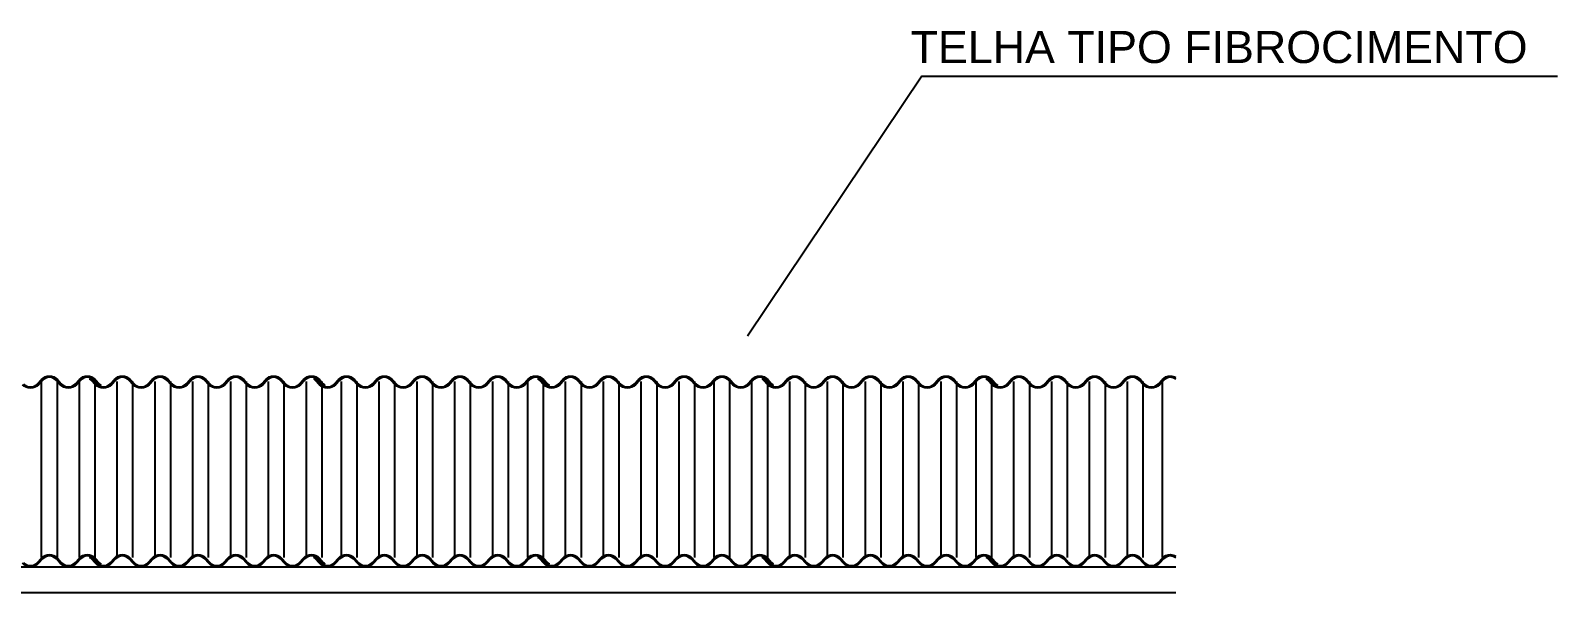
# Model space of a CAD drawing. Header units: millimetres. Extents: x 2119.4 to 2133.7, y 1136.8 to 1139.4.
# Drawn here: x 2126.53 to 2133.67, y 1136.8 to 1139.43 of the extents above; entities that cross this region are included whole.
import ezdxf

# ---------------------------------------------------------------- set-up
doc = ezdxf.new("R2010")
doc.units = ezdxf.units.MM
for name, color, linetype in [('ALVENARIA_FINA', 1, 'Continuous'), ('telhas', 1, 'Continuous'), ('textos', 7, 'Continuous')]:
    doc.layers.add(name, color=color, linetype=linetype)
doc.styles.get("Standard").update_dxf_attribs({"font": 'arial.ttf'})

msp = doc.modelspace()

# ---------------------------------------------------------------- linework, layer by layer
at = {"layer": 'ALVENARIA_FINA'}
for p, q in [((2119.39, 1136.9218), (2131.8896, 1136.9218)), ((2119.39, 1136.8018), (2131.8896, 1136.8018))]:
    msp.add_line(p, q, dxfattribs=at)
at = {"layer": 'telhas'}
for p, q in [((2126.5821, 1136.9651), (2126.5821, 1137.7898)), ((2126.6559, 1136.9651), (2126.6559, 1137.7898)), ((2126.7591, 1136.9651), (2126.7591, 1137.7898)), ((2126.8329, 1136.9651), (2126.8329, 1137.7898)), ((2126.9361, 1136.9651), (2126.9361, 1137.7898)), ((2127.0099, 1136.9651), (2127.0099, 1137.7898)), ((2127.1131, 1136.9651), (2127.1131, 1137.7898)), ((2127.1869, 1136.9651), (2127.1869, 1137.7898)), ((2127.2901, 1136.9651), (2127.2901, 1137.7898)), ((2127.3639, 1136.9651), (2127.3639, 1137.7898)), ((2127.4671, 1136.9651), (2127.4671, 1137.7898)), ((2127.5409, 1136.9651), (2127.5409, 1137.7898)), ((2127.6441, 1136.9651), (2127.6441, 1137.7898)), ((2127.7179, 1136.9651), (2127.7179, 1137.7898)), ((2127.8211, 1136.9651), (2127.8211, 1137.7898)), ((2127.8949, 1136.9651), (2127.8949, 1137.7898)), ((2127.985, 1136.9651), (2127.985, 1137.7898)), ((2128.0588, 1136.9651), (2128.0588, 1137.7898)), ((2128.162, 1136.9651), (2128.162, 1137.7898)), ((2128.2358, 1136.9651), (2128.2358, 1137.7898)), ((2128.339, 1136.9651), (2128.339, 1137.7898)), ((2128.4128, 1136.9651), (2128.4128, 1137.7898)), ((2128.516, 1136.9651), (2128.516, 1137.7898)), ((2128.5898, 1136.9651), (2128.5898, 1137.7898)), ((2128.693, 1136.9651), (2128.693, 1137.7898)), ((2128.7668, 1136.9651), (2128.7668, 1137.7898)), ((2128.8569, 1136.9651), (2128.8569, 1137.7898)), ((2128.9307, 1136.9651), (2128.9307, 1137.7898)), ((2129.0339, 1136.9651), (2129.0339, 1137.7898)), ((2129.1077, 1136.9651), (2129.1077, 1137.7898)), ((2129.2109, 1136.9651), (2129.2109, 1137.7898)), ((2129.2847, 1136.9651), (2129.2847, 1137.7898)), ((2129.3879, 1136.9651), (2129.3879, 1137.7898)), ((2129.4617, 1136.9651), (2129.4617, 1137.7898)), ((2129.5649, 1136.9651), (2129.5649, 1137.7898)), ((2129.6387, 1136.9651), (2129.6387, 1137.7898)), ((2129.7287, 1136.9651), (2129.7287, 1137.7898)), ((2129.8025, 1136.9651), (2129.8025, 1137.7898)), ((2129.9057, 1136.9651), (2129.9057, 1137.7898)), ((2129.9795, 1136.9651), (2129.9795, 1137.7898)), ((2130.0827, 1136.9651), (2130.0827, 1137.7898)), ((2130.1565, 1136.9651), (2130.1565, 1137.7898)), ((2130.2597, 1136.9651), (2130.2597, 1137.7898)), ((2130.3335, 1136.9651), (2130.3335, 1137.7898)), ((2130.4367, 1136.9651), (2130.4367, 1137.7898)), ((2130.5105, 1136.9651), (2130.5105, 1137.7898)), ((2130.6137, 1136.9651), (2130.6137, 1137.7898)), ((2130.6875, 1136.9651), (2130.6875, 1137.7898)), ((2130.7907, 1136.9651), (2130.7907, 1137.7898)), ((2130.8645, 1136.9651), (2130.8645, 1137.7898)), ((2130.9546, 1136.9651), (2130.9546, 1137.7898)), ((2131.0284, 1136.9651), (2131.0284, 1137.7898)), ((2131.1316, 1136.9651), (2131.1316, 1137.7898)), ((2131.2054, 1136.9651), (2131.2054, 1137.7898)), ((2131.3086, 1136.9651), (2131.3086, 1137.7898)), ((2131.3824, 1136.9651), (2131.3824, 1137.7898)), ((2131.4856, 1136.9651), (2131.4856, 1137.7898)), ((2131.5594, 1136.9651), (2131.5594, 1137.7898)), ((2131.6626, 1136.9651), (2131.6626, 1137.7898)), ((2131.7364, 1136.9651), (2131.7364, 1137.7898)), ((2131.8265, 1136.9651), (2131.8265, 1137.7898))]:
    msp.add_line(p, q, dxfattribs=at)
for points in [[(2126.4973, 1137.7786, 0.210516), (2126.5305, 1137.764, 0.210516), (2126.5637, 1137.7786), (2126.5821, 1137.7987, -0.210516), (2126.619, 1137.815, -0.210516), (2126.6559, 1137.7987), (2126.6743, 1137.7786, 0.210516), (2126.7075, 1137.764, 0.210516), (2126.7407, 1137.7786), (2126.7591, 1137.7987, -0.210516), (2126.796, 1137.815, -0.210516), (2126.8329, 1137.7987), (2126.8513, 1137.7786, 0.056934), (2126.859, 1137.7719), (2126.8556, 1137.7669, -0.056934), (2126.8469, 1137.7745), (2126.8285, 1137.7947, 0.210516), (2126.796, 1137.809, 0.210516), (2126.7636, 1137.7947), (2126.7452, 1137.7745, -0.210516), (2126.7075, 1137.758, -0.210516), (2126.6699, 1137.7745), (2126.6515, 1137.7947, 0.210516), (2126.619, 1137.809, 0.210516), (2126.5866, 1137.7947), (2126.5682, 1137.7745, -0.210516), (2126.5305, 1137.758, -0.210516), (2126.4929, 1137.7745)], [(2126.4973, 1137.7786, 0.210516), (2126.5305, 1137.764, 0.210516), (2126.5637, 1137.7786), (2126.5821, 1137.7987, -0.210516), (2126.619, 1137.815, -0.210516), (2126.6559, 1137.7987), (2126.6743, 1137.7786, 0.210516), (2126.7075, 1137.764, 0.210516), (2126.7407, 1137.7786), (2126.7591, 1137.7987, -0.210516), (2126.796, 1137.815, -0.210516), (2126.8329, 1137.7987), (2126.8513, 1137.7786, 0.056934), (2126.859, 1137.7719), (2126.8556, 1137.7669, -0.056934), (2126.8469, 1137.7745), (2126.8285, 1137.7947, 0.210516), (2126.796, 1137.809, 0.210516), (2126.7636, 1137.7947), (2126.7452, 1137.7745, -0.210516), (2126.7075, 1137.758, -0.210516), (2126.6699, 1137.7745), (2126.6515, 1137.7947, 0.210516), (2126.619, 1137.809, 0.210516), (2126.5866, 1137.7947), (2126.5682, 1137.7745, -0.210516), (2126.5305, 1137.758, -0.210516), (2126.4929, 1137.7745)], [(2131.8896, 1137.8003, 0.161324), (2131.8634, 1137.809, 0.210516), (2131.8309, 1137.7947), (2131.8125, 1137.7745, -0.210516), (2131.7749, 1137.758, -0.210516), (2131.7372, 1137.7745), (2131.7188, 1137.7947, 0.210516), (2131.6864, 1137.809, 0.210516), (2131.6539, 1137.7947), (2131.6355, 1137.7745, -0.210516), (2131.5979, 1137.758, -0.210516), (2131.5602, 1137.7745), (2131.5418, 1137.7947, 0.210516), (2131.5094, 1137.809, 0.210516), (2131.4769, 1137.7947), (2131.4585, 1137.7745, -0.210516), (2131.4209, 1137.758, -0.210516), (2131.3832, 1137.7745), (2131.3648, 1137.7947, 0.210516), (2131.3324, 1137.809, 0.210516), (2131.2999, 1137.7947), (2131.2815, 1137.7745, -0.210516), (2131.2439, 1137.758, -0.210516), (2131.2062, 1137.7745), (2131.1878, 1137.7947, 0.210516), (2131.1554, 1137.809, 0.210516), (2131.1229, 1137.7947), (2131.1045, 1137.7745, -0.210516), (2131.0669, 1137.758, -0.210516), (2131.0292, 1137.7745), (2131.0108, 1137.7947, 0.052993), (2131.0039, 1137.8008), (2131.0073, 1137.8057, -0.052993), (2131.0153, 1137.7987), (2131.0337, 1137.7786, 0.210516), (2131.0669, 1137.764, 0.210516), (2131.1001, 1137.7786), (2131.1185, 1137.7987, -0.210516), (2131.1554, 1137.815, -0.210516), (2131.1923, 1137.7987), (2131.2107, 1137.7786, 0.210516), (2131.2439, 1137.764, 0.210516), (2131.2771, 1137.7786), (2131.2955, 1137.7987, -0.210516), (2131.3324, 1137.815, -0.210516), (2131.3693, 1137.7987), (2131.3877, 1137.7786, 0.210516), (2131.4209, 1137.764, 0.210516), (2131.4541, 1137.7786), (2131.4725, 1137.7987, -0.210516), (2131.5094, 1137.815, -0.210516), (2131.5463, 1137.7987), (2131.5647, 1137.7786, 0.210516), (2131.5979, 1137.764, 0.210516), (2131.6311, 1137.7786), (2131.6495, 1137.7987, -0.210516), (2131.6864, 1137.815, -0.210516), (2131.7233, 1137.7987), (2131.7417, 1137.7786, 0.210516), (2131.7749, 1137.764, 0.210516), (2131.8081, 1137.7786), (2131.8265, 1137.7987, -0.210516), (2131.8634, 1137.815, -0.139179), (2131.8896, 1137.8075, -0.139179)], [(2131.8896, 1137.8003, 0.161324), (2131.8634, 1137.809, 0.210516), (2131.8309, 1137.7947), (2131.8125, 1137.7745, -0.210516), (2131.7749, 1137.758, -0.210516), (2131.7372, 1137.7745), (2131.7188, 1137.7947, 0.210516), (2131.6864, 1137.809, 0.210516), (2131.6539, 1137.7947), (2131.6355, 1137.7745, -0.210516), (2131.5979, 1137.758, -0.210516), (2131.5602, 1137.7745), (2131.5418, 1137.7947, 0.210516), (2131.5094, 1137.809, 0.210516), (2131.4769, 1137.7947), (2131.4585, 1137.7745, -0.210516), (2131.4209, 1137.758, -0.210516), (2131.3832, 1137.7745), (2131.3648, 1137.7947, 0.210516), (2131.3324, 1137.809, 0.210516), (2131.2999, 1137.7947), (2131.2815, 1137.7745, -0.210516), (2131.2439, 1137.758, -0.210516), (2131.2062, 1137.7745), (2131.1878, 1137.7947, 0.210516), (2131.1554, 1137.809, 0.210516), (2131.1229, 1137.7947), (2131.1045, 1137.7745, -0.210516), (2131.0669, 1137.758, -0.210516), (2131.0292, 1137.7745), (2131.0108, 1137.7947, 0.052993), (2131.0039, 1137.8008), (2131.0073, 1137.8057, -0.052993), (2131.0153, 1137.7987), (2131.0337, 1137.7786, 0.210516), (2131.0669, 1137.764, 0.210516), (2131.1001, 1137.7786), (2131.1185, 1137.7987, -0.210516), (2131.1554, 1137.815, -0.210516), (2131.1923, 1137.7987), (2131.2107, 1137.7786, 0.210516), (2131.2439, 1137.764, 0.210516), (2131.2771, 1137.7786), (2131.2955, 1137.7987, -0.210516), (2131.3324, 1137.815, -0.210516), (2131.3693, 1137.7987), (2131.3877, 1137.7786, 0.210516), (2131.4209, 1137.764, 0.210516), (2131.4541, 1137.7786), (2131.4725, 1137.7987, -0.210516), (2131.5094, 1137.815, -0.210516), (2131.5463, 1137.7987), (2131.5647, 1137.7786, 0.210516), (2131.5979, 1137.764, 0.210516), (2131.6311, 1137.7786), (2131.6495, 1137.7987, -0.210516), (2131.6864, 1137.815, -0.210516), (2131.7233, 1137.7987), (2131.7417, 1137.7786, 0.210516), (2131.7749, 1137.764, 0.210516), (2131.8081, 1137.7786), (2131.8265, 1137.7987, -0.210516), (2131.8634, 1137.815, -0.139179), (2131.8896, 1137.8075, -0.139179)], [(2126.4973, 1136.9424, 0.210516), (2126.5305, 1136.9278, 0.210516), (2126.5637, 1136.9424), (2126.5821, 1136.9625, -0.210516), (2126.619, 1136.9788, -0.210516), (2126.6559, 1136.9625), (2126.6743, 1136.9424, 0.210516), (2126.7075, 1136.9278, 0.210516), (2126.7407, 1136.9424), (2126.7591, 1136.9625, -0.210516), (2126.796, 1136.9788, -0.210516), (2126.8329, 1136.9625), (2126.8513, 1136.9424, 0.056934), (2126.859, 1136.9357), (2126.8556, 1136.9307, -0.056934), (2126.8469, 1136.9383), (2126.8285, 1136.9585, 0.210516), (2126.796, 1136.9728, 0.210516), (2126.7636, 1136.9585), (2126.7452, 1136.9383, -0.210516), (2126.7075, 1136.9218, -0.210516), (2126.6699, 1136.9383), (2126.6515, 1136.9585, 0.210516), (2126.619, 1136.9728, 0.210516), (2126.5866, 1136.9585), (2126.5682, 1136.9383, -0.210516), (2126.5305, 1136.9218, -0.210516), (2126.4929, 1136.9383)], [(2131.8896, 1136.9641, 0.161324), (2131.8634, 1136.9728, 0.210516), (2131.8309, 1136.9585), (2131.8125, 1136.9383, -0.210516), (2131.7749, 1136.9218, -0.210516), (2131.7372, 1136.9383), (2131.7188, 1136.9585, 0.210516), (2131.6864, 1136.9728, 0.210516), (2131.6539, 1136.9585), (2131.6355, 1136.9383, -0.210516), (2131.5979, 1136.9218, -0.210516), (2131.5602, 1136.9383), (2131.5418, 1136.9585, 0.210516), (2131.5094, 1136.9728, 0.210516), (2131.4769, 1136.9585), (2131.4585, 1136.9383, -0.210516), (2131.4209, 1136.9218, -0.210516), (2131.3832, 1136.9383), (2131.3648, 1136.9585, 0.210516), (2131.3324, 1136.9728, 0.210516), (2131.2999, 1136.9585), (2131.2815, 1136.9383, -0.210516), (2131.2439, 1136.9218, -0.210516), (2131.2062, 1136.9383), (2131.1878, 1136.9585, 0.210516), (2131.1554, 1136.9728, 0.210516), (2131.1229, 1136.9585), (2131.1045, 1136.9383, -0.210516), (2131.0669, 1136.9218, -0.210516), (2131.0292, 1136.9383), (2131.0108, 1136.9585, 0.052993), (2131.0039, 1136.9646), (2131.0073, 1136.9695, -0.052993), (2131.0153, 1136.9625), (2131.0337, 1136.9424, 0.210516), (2131.0669, 1136.9278, 0.210516), (2131.1001, 1136.9424), (2131.1185, 1136.9625, -0.210516), (2131.1554, 1136.9788, -0.210516), (2131.1923, 1136.9625), (2131.2107, 1136.9424, 0.210516), (2131.2439, 1136.9278, 0.210516), (2131.2771, 1136.9424), (2131.2955, 1136.9625, -0.210516), (2131.3324, 1136.9788, -0.210516), (2131.3693, 1136.9625), (2131.3877, 1136.9424, 0.210516), (2131.4209, 1136.9278, 0.210516), (2131.4541, 1136.9424), (2131.4725, 1136.9625, -0.210516), (2131.5094, 1136.9788, -0.210516), (2131.5463, 1136.9625), (2131.5647, 1136.9424, 0.210516), (2131.5979, 1136.9278, 0.210516), (2131.6311, 1136.9424), (2131.6495, 1136.9625, -0.210516), (2131.6864, 1136.9788, -0.210516), (2131.7233, 1136.9625), (2131.7417, 1136.9424, 0.210516), (2131.7749, 1136.9278, 0.210516), (2131.8081, 1136.9424), (2131.8265, 1136.9625, -0.210516), (2131.8634, 1136.9788, -0.139179), (2131.8896, 1136.9713, -0.139179)]]:
    msp.add_lwpolyline(points, format="xyb", dxfattribs=at)
for points in [[(2127.8958, 1137.7745), (2127.8774, 1137.7947, 0.210516), (2127.8449, 1137.809, 0.210516), (2127.8124, 1137.7947), (2127.794, 1137.7745, -0.210516), (2127.7564, 1137.758, -0.210516), (2127.7188, 1137.7745), (2127.7004, 1137.7947, 0.210516), (2127.6679, 1137.809, 0.210516), (2127.6354, 1137.7947), (2127.617, 1137.7745, -0.210516), (2127.5794, 1137.758, -0.210516), (2127.5418, 1137.7745), (2127.5234, 1137.7947, 0.210516), (2127.4909, 1137.809, 0.210516), (2127.4584, 1137.7947), (2127.44, 1137.7745, -0.210516), (2127.4024, 1137.758, -0.210516), (2127.3648, 1137.7745), (2127.3464, 1137.7947, 0.210516), (2127.3139, 1137.809, 0.210516), (2127.2814, 1137.7947), (2127.263, 1137.7745, -0.210516), (2127.2254, 1137.758, -0.210516), (2127.1878, 1137.7745), (2127.1694, 1137.7947, 0.210516), (2127.1369, 1137.809, 0.210516), (2127.1044, 1137.7947), (2127.086, 1137.7745, -0.210516), (2127.0484, 1137.758, -0.210516), (2127.0108, 1137.7745), (2126.9924, 1137.7947, 0.210516), (2126.9599, 1137.809, 0.210516), (2126.9274, 1137.7947), (2126.909, 1137.7745, -0.210516), (2126.8714, 1137.758, -0.210516), (2126.8338, 1137.7745), (2126.8154, 1137.7947, 0.052993), (2126.8084, 1137.8008), (2126.8119, 1137.8057, -0.052993), (2126.8198, 1137.7987), (2126.8382, 1137.7786, 0.210516), (2126.8714, 1137.764, 0.210516), (2126.9046, 1137.7786), (2126.923, 1137.7987, -0.210516), (2126.9599, 1137.815, -0.210516), (2126.9968, 1137.7987), (2127.0152, 1137.7786, 0.210516), (2127.0484, 1137.764, 0.210516), (2127.0816, 1137.7786), (2127.1, 1137.7987, -0.210516), (2127.1369, 1137.815, -0.210516), (2127.1738, 1137.7987), (2127.1922, 1137.7786, 0.210516), (2127.2254, 1137.764, 0.210516), (2127.2586, 1137.7786), (2127.277, 1137.7987, -0.210516), (2127.3139, 1137.815, -0.210516), (2127.3508, 1137.7987), (2127.3692, 1137.7786, 0.210516), (2127.4024, 1137.764, 0.210516), (2127.4356, 1137.7786), (2127.454, 1137.7987, -0.210516), (2127.4909, 1137.815, -0.210516), (2127.5278, 1137.7987), (2127.5462, 1137.7786, 0.210516), (2127.5794, 1137.764, 0.210516), (2127.6126, 1137.7786), (2127.631, 1137.7987, -0.210516), (2127.6679, 1137.815, -0.210516), (2127.7048, 1137.7987), (2127.7232, 1137.7786, 0.210516), (2127.7564, 1137.764, 0.210516), (2127.7896, 1137.7786), (2127.808, 1137.7987, -0.210516), (2127.8449, 1137.815, -0.210516), (2127.8818, 1137.7987), (2127.9002, 1137.7786, 0.056934), (2127.9079, 1137.7719), (2127.9045, 1137.7669, -0.056934)], [(2127.8958, 1137.7745), (2127.8774, 1137.7947, 0.210516), (2127.8449, 1137.809, 0.210516), (2127.8124, 1137.7947), (2127.794, 1137.7745, -0.210516), (2127.7564, 1137.758, -0.210516), (2127.7188, 1137.7745), (2127.7004, 1137.7947, 0.210516), (2127.6679, 1137.809, 0.210516), (2127.6354, 1137.7947), (2127.617, 1137.7745, -0.210516), (2127.5794, 1137.758, -0.210516), (2127.5418, 1137.7745), (2127.5234, 1137.7947, 0.210516), (2127.4909, 1137.809, 0.210516), (2127.4584, 1137.7947), (2127.44, 1137.7745, -0.210516), (2127.4024, 1137.758, -0.210516), (2127.3648, 1137.7745), (2127.3464, 1137.7947, 0.210516), (2127.3139, 1137.809, 0.210516), (2127.2814, 1137.7947), (2127.263, 1137.7745, -0.210516), (2127.2254, 1137.758, -0.210516), (2127.1878, 1137.7745), (2127.1694, 1137.7947, 0.210516), (2127.1369, 1137.809, 0.210516), (2127.1044, 1137.7947), (2127.086, 1137.7745, -0.210516), (2127.0484, 1137.758, -0.210516), (2127.0108, 1137.7745), (2126.9924, 1137.7947, 0.210516), (2126.9599, 1137.809, 0.210516), (2126.9274, 1137.7947), (2126.909, 1137.7745, -0.210516), (2126.8714, 1137.758, -0.210516), (2126.8338, 1137.7745), (2126.8154, 1137.7947, 0.052993), (2126.8084, 1137.8008), (2126.8119, 1137.8057, -0.052993), (2126.8198, 1137.7987), (2126.8382, 1137.7786, 0.210516), (2126.8714, 1137.764, 0.210516), (2126.9046, 1137.7786), (2126.923, 1137.7987, -0.210516), (2126.9599, 1137.815, -0.210516), (2126.9968, 1137.7987), (2127.0152, 1137.7786, 0.210516), (2127.0484, 1137.764, 0.210516), (2127.0816, 1137.7786), (2127.1, 1137.7987, -0.210516), (2127.1369, 1137.815, -0.210516), (2127.1738, 1137.7987), (2127.1922, 1137.7786, 0.210516), (2127.2254, 1137.764, 0.210516), (2127.2586, 1137.7786), (2127.277, 1137.7987, -0.210516), (2127.3139, 1137.815, -0.210516), (2127.3508, 1137.7987), (2127.3692, 1137.7786, 0.210516), (2127.4024, 1137.764, 0.210516), (2127.4356, 1137.7786), (2127.454, 1137.7987, -0.210516), (2127.4909, 1137.815, -0.210516), (2127.5278, 1137.7987), (2127.5462, 1137.7786, 0.210516), (2127.5794, 1137.764, 0.210516), (2127.6126, 1137.7786), (2127.631, 1137.7987, -0.210516), (2127.6679, 1137.815, -0.210516), (2127.7048, 1137.7987), (2127.7232, 1137.7786, 0.210516), (2127.7564, 1137.764, 0.210516), (2127.7896, 1137.7786), (2127.808, 1137.7987, -0.210516), (2127.8449, 1137.815, -0.210516), (2127.8818, 1137.7987), (2127.9002, 1137.7786, 0.056934), (2127.9079, 1137.7719), (2127.9045, 1137.7669, -0.056934)], [(2128.9446, 1137.7745), (2128.9262, 1137.7947, 0.210516), (2128.8938, 1137.809, 0.210516), (2128.8613, 1137.7947), (2128.8429, 1137.7745, -0.210516), (2128.8053, 1137.758, -0.210516), (2128.7676, 1137.7745), (2128.7492, 1137.7947, 0.210516), (2128.7168, 1137.809, 0.210516), (2128.6843, 1137.7947), (2128.6659, 1137.7745, -0.210516), (2128.6283, 1137.758, -0.210516), (2128.5906, 1137.7745), (2128.5722, 1137.7947, 0.210516), (2128.5398, 1137.809, 0.210516), (2128.5073, 1137.7947), (2128.4889, 1137.7745, -0.210516), (2128.4513, 1137.758, -0.210516), (2128.4136, 1137.7745), (2128.3952, 1137.7947, 0.210516), (2128.3628, 1137.809, 0.210516), (2128.3303, 1137.7947), (2128.3119, 1137.7745, -0.210516), (2128.2743, 1137.758, -0.210516), (2128.2366, 1137.7745), (2128.2182, 1137.7947, 0.210516), (2128.1858, 1137.809, 0.210516), (2128.1533, 1137.7947), (2128.1349, 1137.7745, -0.210516), (2128.0973, 1137.758, -0.210516), (2128.0596, 1137.7745), (2128.0412, 1137.7947, 0.210516), (2128.0088, 1137.809, 0.210516), (2127.9763, 1137.7947), (2127.9579, 1137.7745, -0.210516), (2127.9203, 1137.758, -0.210516), (2127.8826, 1137.7745), (2127.8642, 1137.7947, 0.052993), (2127.8573, 1137.8008), (2127.8607, 1137.8057, -0.052993), (2127.8687, 1137.7987), (2127.8871, 1137.7786, 0.210516), (2127.9203, 1137.764, 0.210516), (2127.9535, 1137.7786), (2127.9719, 1137.7987, -0.210516), (2128.0088, 1137.815, -0.210516), (2128.0457, 1137.7987), (2128.0641, 1137.7786, 0.210516), (2128.0973, 1137.764, 0.210516), (2128.1305, 1137.7786), (2128.1489, 1137.7987, -0.210516), (2128.1858, 1137.815, -0.210516), (2128.2227, 1137.7987), (2128.2411, 1137.7786, 0.210516), (2128.2743, 1137.764, 0.210516), (2128.3075, 1137.7786), (2128.3259, 1137.7987, -0.210516), (2128.3628, 1137.815, -0.210516), (2128.3997, 1137.7987), (2128.4181, 1137.7786, 0.210516), (2128.4513, 1137.764, 0.210516), (2128.4845, 1137.7786), (2128.5029, 1137.7987, -0.210516), (2128.5398, 1137.815, -0.210516), (2128.5767, 1137.7987), (2128.5951, 1137.7786, 0.210516), (2128.6283, 1137.764, 0.210516), (2128.6615, 1137.7786), (2128.6799, 1137.7987, -0.210516), (2128.7168, 1137.815, -0.210516), (2128.7537, 1137.7987), (2128.7721, 1137.7786, 0.210516), (2128.8053, 1137.764, 0.210516), (2128.8385, 1137.7786), (2128.8569, 1137.7987, -0.210516), (2128.8938, 1137.815, -0.210516), (2128.9307, 1137.7987), (2128.9491, 1137.7786, 0.056934), (2128.9568, 1137.7719), (2128.9534, 1137.7669, -0.056934)], [(2128.9446, 1137.7745), (2128.9262, 1137.7947, 0.210516), (2128.8938, 1137.809, 0.210516), (2128.8613, 1137.7947), (2128.8429, 1137.7745, -0.210516), (2128.8053, 1137.758, -0.210516), (2128.7676, 1137.7745), (2128.7492, 1137.7947, 0.210516), (2128.7168, 1137.809, 0.210516), (2128.6843, 1137.7947), (2128.6659, 1137.7745, -0.210516), (2128.6283, 1137.758, -0.210516), (2128.5906, 1137.7745), (2128.5722, 1137.7947, 0.210516), (2128.5398, 1137.809, 0.210516), (2128.5073, 1137.7947), (2128.4889, 1137.7745, -0.210516), (2128.4513, 1137.758, -0.210516), (2128.4136, 1137.7745), (2128.3952, 1137.7947, 0.210516), (2128.3628, 1137.809, 0.210516), (2128.3303, 1137.7947), (2128.3119, 1137.7745, -0.210516), (2128.2743, 1137.758, -0.210516), (2128.2366, 1137.7745), (2128.2182, 1137.7947, 0.210516), (2128.1858, 1137.809, 0.210516), (2128.1533, 1137.7947), (2128.1349, 1137.7745, -0.210516), (2128.0973, 1137.758, -0.210516), (2128.0596, 1137.7745), (2128.0412, 1137.7947, 0.210516), (2128.0088, 1137.809, 0.210516), (2127.9763, 1137.7947), (2127.9579, 1137.7745, -0.210516), (2127.9203, 1137.758, -0.210516), (2127.8826, 1137.7745), (2127.8642, 1137.7947, 0.052993), (2127.8573, 1137.8008), (2127.8607, 1137.8057, -0.052993), (2127.8687, 1137.7987), (2127.8871, 1137.7786, 0.210516), (2127.9203, 1137.764, 0.210516), (2127.9535, 1137.7786), (2127.9719, 1137.7987, -0.210516), (2128.0088, 1137.815, -0.210516), (2128.0457, 1137.7987), (2128.0641, 1137.7786, 0.210516), (2128.0973, 1137.764, 0.210516), (2128.1305, 1137.7786), (2128.1489, 1137.7987, -0.210516), (2128.1858, 1137.815, -0.210516), (2128.2227, 1137.7987), (2128.2411, 1137.7786, 0.210516), (2128.2743, 1137.764, 0.210516), (2128.3075, 1137.7786), (2128.3259, 1137.7987, -0.210516), (2128.3628, 1137.815, -0.210516), (2128.3997, 1137.7987), (2128.4181, 1137.7786, 0.210516), (2128.4513, 1137.764, 0.210516), (2128.4845, 1137.7786), (2128.5029, 1137.7987, -0.210516), (2128.5398, 1137.815, -0.210516), (2128.5767, 1137.7987), (2128.5951, 1137.7786, 0.210516), (2128.6283, 1137.764, 0.210516), (2128.6615, 1137.7786), (2128.6799, 1137.7987, -0.210516), (2128.7168, 1137.815, -0.210516), (2128.7537, 1137.7987), (2128.7721, 1137.7786, 0.210516), (2128.8053, 1137.764, 0.210516), (2128.8385, 1137.7786), (2128.8569, 1137.7987, -0.210516), (2128.8938, 1137.815, -0.210516), (2128.9307, 1137.7987), (2128.9491, 1137.7786, 0.056934), (2128.9568, 1137.7719), (2128.9534, 1137.7669, -0.056934)], [(2129.9935, 1137.7745), (2129.9751, 1137.7947, 0.210516), (2129.9426, 1137.809, 0.210516), (2129.9102, 1137.7947), (2129.8918, 1137.7745, -0.210516), (2129.8541, 1137.758, -0.210516), (2129.8165, 1137.7745), (2129.7981, 1137.7947, 0.210516), (2129.7656, 1137.809, 0.210516), (2129.7332, 1137.7947), (2129.7148, 1137.7745, -0.210516), (2129.6771, 1137.758, -0.210516), (2129.6395, 1137.7745), (2129.6211, 1137.7947, 0.210516), (2129.5886, 1137.809, 0.210516), (2129.5562, 1137.7947), (2129.5378, 1137.7745, -0.210516), (2129.5001, 1137.758, -0.210516), (2129.4625, 1137.7745), (2129.4441, 1137.7947, 0.210516), (2129.4116, 1137.809, 0.210516), (2129.3792, 1137.7947), (2129.3608, 1137.7745, -0.210516), (2129.3231, 1137.758, -0.210516), (2129.2855, 1137.7745), (2129.2671, 1137.7947, 0.210516), (2129.2346, 1137.809, 0.210516), (2129.2022, 1137.7947), (2129.1838, 1137.7745, -0.210516), (2129.1461, 1137.758, -0.210516), (2129.1085, 1137.7745), (2129.0901, 1137.7947, 0.210516), (2129.0576, 1137.809, 0.210516), (2129.0252, 1137.7947), (2129.0068, 1137.7745, -0.210516), (2128.9691, 1137.758, -0.210516), (2128.9315, 1137.7745), (2128.9131, 1137.7947, 0.052993), (2128.9061, 1137.8008), (2128.9096, 1137.8057, -0.052993), (2128.9175, 1137.7987), (2128.9359, 1137.7786, 0.210516), (2128.9691, 1137.764, 0.210516), (2129.0023, 1137.7786), (2129.0207, 1137.7987, -0.210516), (2129.0576, 1137.815, -0.210516), (2129.0945, 1137.7987), (2129.1129, 1137.7786, 0.210516), (2129.1461, 1137.764, 0.210516), (2129.1793, 1137.7786), (2129.1977, 1137.7987, -0.210516), (2129.2346, 1137.815, -0.210516), (2129.2715, 1137.7987), (2129.2899, 1137.7786, 0.210516), (2129.3231, 1137.764, 0.210516), (2129.3563, 1137.7786), (2129.3747, 1137.7987, -0.210516), (2129.4116, 1137.815, -0.210516), (2129.4485, 1137.7987), (2129.4669, 1137.7786, 0.210516), (2129.5001, 1137.764, 0.210516), (2129.5333, 1137.7786), (2129.5517, 1137.7987, -0.210516), (2129.5886, 1137.815, -0.210516), (2129.6255, 1137.7987), (2129.6439, 1137.7786, 0.210516), (2129.6771, 1137.764, 0.210516), (2129.7103, 1137.7786), (2129.7287, 1137.7987, -0.210516), (2129.7656, 1137.815, -0.210516), (2129.8025, 1137.7987), (2129.8209, 1137.7786, 0.210516), (2129.8541, 1137.764, 0.210516), (2129.8873, 1137.7786), (2129.9057, 1137.7987, -0.210516), (2129.9426, 1137.815, -0.210516), (2129.9795, 1137.7987), (2129.9979, 1137.7786, 0.056934), (2130.0056, 1137.7719), (2130.0022, 1137.7669, -0.056934)], [(2129.9935, 1137.7745), (2129.9751, 1137.7947, 0.210516), (2129.9426, 1137.809, 0.210516), (2129.9102, 1137.7947), (2129.8918, 1137.7745, -0.210516), (2129.8541, 1137.758, -0.210516), (2129.8165, 1137.7745), (2129.7981, 1137.7947, 0.210516), (2129.7656, 1137.809, 0.210516), (2129.7332, 1137.7947), (2129.7148, 1137.7745, -0.210516), (2129.6771, 1137.758, -0.210516), (2129.6395, 1137.7745), (2129.6211, 1137.7947, 0.210516), (2129.5886, 1137.809, 0.210516), (2129.5562, 1137.7947), (2129.5378, 1137.7745, -0.210516), (2129.5001, 1137.758, -0.210516), (2129.4625, 1137.7745), (2129.4441, 1137.7947, 0.210516), (2129.4116, 1137.809, 0.210516), (2129.3792, 1137.7947), (2129.3608, 1137.7745, -0.210516), (2129.3231, 1137.758, -0.210516), (2129.2855, 1137.7745), (2129.2671, 1137.7947, 0.210516), (2129.2346, 1137.809, 0.210516), (2129.2022, 1137.7947), (2129.1838, 1137.7745, -0.210516), (2129.1461, 1137.758, -0.210516), (2129.1085, 1137.7745), (2129.0901, 1137.7947, 0.210516), (2129.0576, 1137.809, 0.210516), (2129.0252, 1137.7947), (2129.0068, 1137.7745, -0.210516), (2128.9691, 1137.758, -0.210516), (2128.9315, 1137.7745), (2128.9131, 1137.7947, 0.052993), (2128.9061, 1137.8008), (2128.9096, 1137.8057, -0.052993), (2128.9175, 1137.7987), (2128.9359, 1137.7786, 0.210516), (2128.9691, 1137.764, 0.210516), (2129.0023, 1137.7786), (2129.0207, 1137.7987, -0.210516), (2129.0576, 1137.815, -0.210516), (2129.0945, 1137.7987), (2129.1129, 1137.7786, 0.210516), (2129.1461, 1137.764, 0.210516), (2129.1793, 1137.7786), (2129.1977, 1137.7987, -0.210516), (2129.2346, 1137.815, -0.210516), (2129.2715, 1137.7987), (2129.2899, 1137.7786, 0.210516), (2129.3231, 1137.764, 0.210516), (2129.3563, 1137.7786), (2129.3747, 1137.7987, -0.210516), (2129.4116, 1137.815, -0.210516), (2129.4485, 1137.7987), (2129.4669, 1137.7786, 0.210516), (2129.5001, 1137.764, 0.210516), (2129.5333, 1137.7786), (2129.5517, 1137.7987, -0.210516), (2129.5886, 1137.815, -0.210516), (2129.6255, 1137.7987), (2129.6439, 1137.7786, 0.210516), (2129.6771, 1137.764, 0.210516), (2129.7103, 1137.7786), (2129.7287, 1137.7987, -0.210516), (2129.7656, 1137.815, -0.210516), (2129.8025, 1137.7987), (2129.8209, 1137.7786, 0.210516), (2129.8541, 1137.764, 0.210516), (2129.8873, 1137.7786), (2129.9057, 1137.7987, -0.210516), (2129.9426, 1137.815, -0.210516), (2129.9795, 1137.7987), (2129.9979, 1137.7786, 0.056934), (2130.0056, 1137.7719), (2130.0022, 1137.7669, -0.056934)], [(2131.0424, 1137.7745), (2131.024, 1137.7947, 0.210516), (2130.9915, 1137.809, 0.210516), (2130.959, 1137.7947), (2130.9406, 1137.7745, -0.210516), (2130.903, 1137.758, -0.210516), (2130.8654, 1137.7745), (2130.847, 1137.7947, 0.210516), (2130.8145, 1137.809, 0.210516), (2130.782, 1137.7947), (2130.7636, 1137.7745, -0.210516), (2130.726, 1137.758, -0.210516), (2130.6884, 1137.7745), (2130.67, 1137.7947, 0.210516), (2130.6375, 1137.809, 0.210516), (2130.605, 1137.7947), (2130.5866, 1137.7745, -0.210516), (2130.549, 1137.758, -0.210516), (2130.5114, 1137.7745), (2130.493, 1137.7947, 0.210516), (2130.4605, 1137.809, 0.210516), (2130.428, 1137.7947), (2130.4096, 1137.7745, -0.210516), (2130.372, 1137.758, -0.210516), (2130.3344, 1137.7745), (2130.316, 1137.7947, 0.210516), (2130.2835, 1137.809, 0.210516), (2130.251, 1137.7947), (2130.2326, 1137.7745, -0.210516), (2130.195, 1137.758, -0.210516), (2130.1574, 1137.7745), (2130.139, 1137.7947, 0.210516), (2130.1065, 1137.809, 0.210516), (2130.074, 1137.7947), (2130.0556, 1137.7745, -0.210516), (2130.018, 1137.758, -0.210516), (2129.9804, 1137.7745), (2129.962, 1137.7947, 0.052993), (2129.955, 1137.8008), (2129.9585, 1137.8057, -0.052993), (2129.9664, 1137.7987), (2129.9848, 1137.7786, 0.210516), (2130.018, 1137.764, 0.210516), (2130.0512, 1137.7786), (2130.0696, 1137.7987, -0.210516), (2130.1065, 1137.815, -0.210516), (2130.1434, 1137.7987), (2130.1618, 1137.7786, 0.210516), (2130.195, 1137.764, 0.210516), (2130.2282, 1137.7786), (2130.2466, 1137.7987, -0.210516), (2130.2835, 1137.815, -0.210516), (2130.3204, 1137.7987), (2130.3388, 1137.7786, 0.210516), (2130.372, 1137.764, 0.210516), (2130.4052, 1137.7786), (2130.4236, 1137.7987, -0.210516), (2130.4605, 1137.815, -0.210516), (2130.4974, 1137.7987), (2130.5158, 1137.7786, 0.210516), (2130.549, 1137.764, 0.210516), (2130.5822, 1137.7786), (2130.6006, 1137.7987, -0.210516), (2130.6375, 1137.815, -0.210516), (2130.6744, 1137.7987), (2130.6928, 1137.7786, 0.210516), (2130.726, 1137.764, 0.210516), (2130.7592, 1137.7786), (2130.7776, 1137.7987, -0.210516), (2130.8145, 1137.815, -0.210516), (2130.8514, 1137.7987), (2130.8698, 1137.7786, 0.210516), (2130.903, 1137.764, 0.210516), (2130.9362, 1137.7786), (2130.9546, 1137.7987, -0.210516), (2130.9915, 1137.815, -0.210516), (2131.0284, 1137.7987), (2131.0468, 1137.7786, 0.056934), (2131.0545, 1137.7719), (2131.0511, 1137.7669, -0.056934)], [(2131.0424, 1137.7745), (2131.024, 1137.7947, 0.210516), (2130.9915, 1137.809, 0.210516), (2130.959, 1137.7947), (2130.9406, 1137.7745, -0.210516), (2130.903, 1137.758, -0.210516), (2130.8654, 1137.7745), (2130.847, 1137.7947, 0.210516), (2130.8145, 1137.809, 0.210516), (2130.782, 1137.7947), (2130.7636, 1137.7745, -0.210516), (2130.726, 1137.758, -0.210516), (2130.6884, 1137.7745), (2130.67, 1137.7947, 0.210516), (2130.6375, 1137.809, 0.210516), (2130.605, 1137.7947), (2130.5866, 1137.7745, -0.210516), (2130.549, 1137.758, -0.210516), (2130.5114, 1137.7745), (2130.493, 1137.7947, 0.210516), (2130.4605, 1137.809, 0.210516), (2130.428, 1137.7947), (2130.4096, 1137.7745, -0.210516), (2130.372, 1137.758, -0.210516), (2130.3344, 1137.7745), (2130.316, 1137.7947, 0.210516), (2130.2835, 1137.809, 0.210516), (2130.251, 1137.7947), (2130.2326, 1137.7745, -0.210516), (2130.195, 1137.758, -0.210516), (2130.1574, 1137.7745), (2130.139, 1137.7947, 0.210516), (2130.1065, 1137.809, 0.210516), (2130.074, 1137.7947), (2130.0556, 1137.7745, -0.210516), (2130.018, 1137.758, -0.210516), (2129.9804, 1137.7745), (2129.962, 1137.7947, 0.052993), (2129.955, 1137.8008), (2129.9585, 1137.8057, -0.052993), (2129.9664, 1137.7987), (2129.9848, 1137.7786, 0.210516), (2130.018, 1137.764, 0.210516), (2130.0512, 1137.7786), (2130.0696, 1137.7987, -0.210516), (2130.1065, 1137.815, -0.210516), (2130.1434, 1137.7987), (2130.1618, 1137.7786, 0.210516), (2130.195, 1137.764, 0.210516), (2130.2282, 1137.7786), (2130.2466, 1137.7987, -0.210516), (2130.2835, 1137.815, -0.210516), (2130.3204, 1137.7987), (2130.3388, 1137.7786, 0.210516), (2130.372, 1137.764, 0.210516), (2130.4052, 1137.7786), (2130.4236, 1137.7987, -0.210516), (2130.4605, 1137.815, -0.210516), (2130.4974, 1137.7987), (2130.5158, 1137.7786, 0.210516), (2130.549, 1137.764, 0.210516), (2130.5822, 1137.7786), (2130.6006, 1137.7987, -0.210516), (2130.6375, 1137.815, -0.210516), (2130.6744, 1137.7987), (2130.6928, 1137.7786, 0.210516), (2130.726, 1137.764, 0.210516), (2130.7592, 1137.7786), (2130.7776, 1137.7987, -0.210516), (2130.8145, 1137.815, -0.210516), (2130.8514, 1137.7987), (2130.8698, 1137.7786, 0.210516), (2130.903, 1137.764, 0.210516), (2130.9362, 1137.7786), (2130.9546, 1137.7987, -0.210516), (2130.9915, 1137.815, -0.210516), (2131.0284, 1137.7987), (2131.0468, 1137.7786, 0.056934), (2131.0545, 1137.7719), (2131.0511, 1137.7669, -0.056934)], [(2127.8958, 1136.9383), (2127.8774, 1136.9585, 0.210516), (2127.8449, 1136.9728, 0.210516), (2127.8124, 1136.9585), (2127.794, 1136.9383, -0.210516), (2127.7564, 1136.9218, -0.210516), (2127.7188, 1136.9383), (2127.7004, 1136.9585, 0.210516), (2127.6679, 1136.9728, 0.210516), (2127.6354, 1136.9585), (2127.617, 1136.9383, -0.210516), (2127.5794, 1136.9218, -0.210516), (2127.5418, 1136.9383), (2127.5234, 1136.9585, 0.210516), (2127.4909, 1136.9728, 0.210516), (2127.4584, 1136.9585), (2127.44, 1136.9383, -0.210516), (2127.4024, 1136.9218, -0.210516), (2127.3648, 1136.9383), (2127.3464, 1136.9585, 0.210516), (2127.3139, 1136.9728, 0.210516), (2127.2814, 1136.9585), (2127.263, 1136.9383, -0.210516), (2127.2254, 1136.9218, -0.210516), (2127.1878, 1136.9383), (2127.1694, 1136.9585, 0.210516), (2127.1369, 1136.9728, 0.210516), (2127.1044, 1136.9585), (2127.086, 1136.9383, -0.210516), (2127.0484, 1136.9218, -0.210516), (2127.0108, 1136.9383), (2126.9924, 1136.9585, 0.210516), (2126.9599, 1136.9728, 0.210516), (2126.9274, 1136.9585), (2126.909, 1136.9383, -0.210516), (2126.8714, 1136.9218, -0.210516), (2126.8338, 1136.9383), (2126.8154, 1136.9585, 0.052993), (2126.8084, 1136.9646), (2126.8119, 1136.9695, -0.052993), (2126.8198, 1136.9625), (2126.8382, 1136.9424, 0.210516), (2126.8714, 1136.9278, 0.210516), (2126.9046, 1136.9424), (2126.923, 1136.9625, -0.210516), (2126.9599, 1136.9788, -0.210516), (2126.9968, 1136.9625), (2127.0152, 1136.9424, 0.210516), (2127.0484, 1136.9278, 0.210516), (2127.0816, 1136.9424), (2127.1, 1136.9625, -0.210516), (2127.1369, 1136.9788, -0.210516), (2127.1738, 1136.9625), (2127.1922, 1136.9424, 0.210516), (2127.2254, 1136.9278, 0.210516), (2127.2586, 1136.9424), (2127.277, 1136.9625, -0.210516), (2127.3139, 1136.9788, -0.210516), (2127.3508, 1136.9625), (2127.3692, 1136.9424, 0.210516), (2127.4024, 1136.9278, 0.210516), (2127.4356, 1136.9424), (2127.454, 1136.9625, -0.210516), (2127.4909, 1136.9788, -0.210516), (2127.5278, 1136.9625), (2127.5462, 1136.9424, 0.210516), (2127.5794, 1136.9278, 0.210516), (2127.6126, 1136.9424), (2127.631, 1136.9625, -0.210516), (2127.6679, 1136.9788, -0.210516), (2127.7048, 1136.9625), (2127.7232, 1136.9424, 0.210516), (2127.7564, 1136.9278, 0.210516), (2127.7896, 1136.9424), (2127.808, 1136.9625, -0.210516), (2127.8449, 1136.9788, -0.210516), (2127.8818, 1136.9625), (2127.9002, 1136.9424, 0.056934), (2127.9079, 1136.9357), (2127.9045, 1136.9307, -0.056934)], [(2128.9446, 1136.9383), (2128.9262, 1136.9585, 0.210516), (2128.8938, 1136.9728, 0.210516), (2128.8613, 1136.9585), (2128.8429, 1136.9383, -0.210516), (2128.8053, 1136.9218, -0.210516), (2128.7676, 1136.9383), (2128.7492, 1136.9585, 0.210516), (2128.7168, 1136.9728, 0.210516), (2128.6843, 1136.9585), (2128.6659, 1136.9383, -0.210516), (2128.6283, 1136.9218, -0.210516), (2128.5906, 1136.9383), (2128.5722, 1136.9585, 0.210516), (2128.5398, 1136.9728, 0.210516), (2128.5073, 1136.9585), (2128.4889, 1136.9383, -0.210516), (2128.4513, 1136.9218, -0.210516), (2128.4136, 1136.9383), (2128.3952, 1136.9585, 0.210516), (2128.3628, 1136.9728, 0.210516), (2128.3303, 1136.9585), (2128.3119, 1136.9383, -0.210516), (2128.2743, 1136.9218, -0.210516), (2128.2366, 1136.9383), (2128.2182, 1136.9585, 0.210516), (2128.1858, 1136.9728, 0.210516), (2128.1533, 1136.9585), (2128.1349, 1136.9383, -0.210516), (2128.0973, 1136.9218, -0.210516), (2128.0596, 1136.9383), (2128.0412, 1136.9585, 0.210516), (2128.0088, 1136.9728, 0.210516), (2127.9763, 1136.9585), (2127.9579, 1136.9383, -0.210516), (2127.9203, 1136.9218, -0.210516), (2127.8826, 1136.9383), (2127.8642, 1136.9585, 0.052993), (2127.8573, 1136.9646), (2127.8607, 1136.9695, -0.052993), (2127.8687, 1136.9625), (2127.8871, 1136.9424, 0.210516), (2127.9203, 1136.9278, 0.210516), (2127.9535, 1136.9424), (2127.9719, 1136.9625, -0.210516), (2128.0088, 1136.9788, -0.210516), (2128.0457, 1136.9625), (2128.0641, 1136.9424, 0.210516), (2128.0973, 1136.9278, 0.210516), (2128.1305, 1136.9424), (2128.1489, 1136.9625, -0.210516), (2128.1858, 1136.9788, -0.210516), (2128.2227, 1136.9625), (2128.2411, 1136.9424, 0.210516), (2128.2743, 1136.9278, 0.210516), (2128.3075, 1136.9424), (2128.3259, 1136.9625, -0.210516), (2128.3628, 1136.9788, -0.210516), (2128.3997, 1136.9625), (2128.4181, 1136.9424, 0.210516), (2128.4513, 1136.9278, 0.210516), (2128.4845, 1136.9424), (2128.5029, 1136.9625, -0.210516), (2128.5398, 1136.9788, -0.210516), (2128.5767, 1136.9625), (2128.5951, 1136.9424, 0.210516), (2128.6283, 1136.9278, 0.210516), (2128.6615, 1136.9424), (2128.6799, 1136.9625, -0.210516), (2128.7168, 1136.9788, -0.210516), (2128.7537, 1136.9625), (2128.7721, 1136.9424, 0.210516), (2128.8053, 1136.9278, 0.210516), (2128.8385, 1136.9424), (2128.8569, 1136.9625, -0.210516), (2128.8938, 1136.9788, -0.210516), (2128.9307, 1136.9625), (2128.9491, 1136.9424, 0.056934), (2128.9568, 1136.9357), (2128.9534, 1136.9307, -0.056934)], [(2129.9935, 1136.9383), (2129.9751, 1136.9585, 0.210516), (2129.9426, 1136.9728, 0.210516), (2129.9102, 1136.9585), (2129.8918, 1136.9383, -0.210516), (2129.8541, 1136.9218, -0.210516), (2129.8165, 1136.9383), (2129.7981, 1136.9585, 0.210516), (2129.7656, 1136.9728, 0.210516), (2129.7332, 1136.9585), (2129.7148, 1136.9383, -0.210516), (2129.6771, 1136.9218, -0.210516), (2129.6395, 1136.9383), (2129.6211, 1136.9585, 0.210516), (2129.5886, 1136.9728, 0.210516), (2129.5562, 1136.9585), (2129.5378, 1136.9383, -0.210516), (2129.5001, 1136.9218, -0.210516), (2129.4625, 1136.9383), (2129.4441, 1136.9585, 0.210516), (2129.4116, 1136.9728, 0.210516), (2129.3792, 1136.9585), (2129.3608, 1136.9383, -0.210516), (2129.3231, 1136.9218, -0.210516), (2129.2855, 1136.9383), (2129.2671, 1136.9585, 0.210516), (2129.2346, 1136.9728, 0.210516), (2129.2022, 1136.9585), (2129.1838, 1136.9383, -0.210516), (2129.1461, 1136.9218, -0.210516), (2129.1085, 1136.9383), (2129.0901, 1136.9585, 0.210516), (2129.0576, 1136.9728, 0.210516), (2129.0252, 1136.9585), (2129.0068, 1136.9383, -0.210516), (2128.9691, 1136.9218, -0.210516), (2128.9315, 1136.9383), (2128.9131, 1136.9585, 0.052993), (2128.9061, 1136.9646), (2128.9096, 1136.9695, -0.052993), (2128.9175, 1136.9625), (2128.9359, 1136.9424, 0.210516), (2128.9691, 1136.9278, 0.210516), (2129.0023, 1136.9424), (2129.0207, 1136.9625, -0.210516), (2129.0576, 1136.9788, -0.210516), (2129.0945, 1136.9625), (2129.1129, 1136.9424, 0.210516), (2129.1461, 1136.9278, 0.210516), (2129.1793, 1136.9424), (2129.1977, 1136.9625, -0.210516), (2129.2346, 1136.9788, -0.210516), (2129.2715, 1136.9625), (2129.2899, 1136.9424, 0.210516), (2129.3231, 1136.9278, 0.210516), (2129.3563, 1136.9424), (2129.3747, 1136.9625, -0.210516), (2129.4116, 1136.9788, -0.210516), (2129.4485, 1136.9625), (2129.4669, 1136.9424, 0.210516), (2129.5001, 1136.9278, 0.210516), (2129.5333, 1136.9424), (2129.5517, 1136.9625, -0.210516), (2129.5886, 1136.9788, -0.210516), (2129.6255, 1136.9625), (2129.6439, 1136.9424, 0.210516), (2129.6771, 1136.9278, 0.210516), (2129.7103, 1136.9424), (2129.7287, 1136.9625, -0.210516), (2129.7656, 1136.9788, -0.210516), (2129.8025, 1136.9625), (2129.8209, 1136.9424, 0.210516), (2129.8541, 1136.9278, 0.210516), (2129.8873, 1136.9424), (2129.9057, 1136.9625, -0.210516), (2129.9426, 1136.9788, -0.210516), (2129.9795, 1136.9625), (2129.9979, 1136.9424, 0.056934), (2130.0056, 1136.9357), (2130.0022, 1136.9307, -0.056934)], [(2131.0424, 1136.9383), (2131.024, 1136.9585, 0.210516), (2130.9915, 1136.9728, 0.210516), (2130.959, 1136.9585), (2130.9406, 1136.9383, -0.210516), (2130.903, 1136.9218, -0.210516), (2130.8654, 1136.9383), (2130.847, 1136.9585, 0.210516), (2130.8145, 1136.9728, 0.210516), (2130.782, 1136.9585), (2130.7636, 1136.9383, -0.210516), (2130.726, 1136.9218, -0.210516), (2130.6884, 1136.9383), (2130.67, 1136.9585, 0.210516), (2130.6375, 1136.9728, 0.210516), (2130.605, 1136.9585), (2130.5866, 1136.9383, -0.210516), (2130.549, 1136.9218, -0.210516), (2130.5114, 1136.9383), (2130.493, 1136.9585, 0.210516), (2130.4605, 1136.9728, 0.210516), (2130.428, 1136.9585), (2130.4096, 1136.9383, -0.210516), (2130.372, 1136.9218, -0.210516), (2130.3344, 1136.9383), (2130.316, 1136.9585, 0.210516), (2130.2835, 1136.9728, 0.210516), (2130.251, 1136.9585), (2130.2326, 1136.9383, -0.210516), (2130.195, 1136.9218, -0.210516), (2130.1574, 1136.9383), (2130.139, 1136.9585, 0.210516), (2130.1065, 1136.9728, 0.210516), (2130.074, 1136.9585), (2130.0556, 1136.9383, -0.210516), (2130.018, 1136.9218, -0.210516), (2129.9804, 1136.9383), (2129.962, 1136.9585, 0.052993), (2129.955, 1136.9646), (2129.9585, 1136.9695, -0.052993), (2129.9664, 1136.9625), (2129.9848, 1136.9424, 0.210516), (2130.018, 1136.9278, 0.210516), (2130.0512, 1136.9424), (2130.0696, 1136.9625, -0.210516), (2130.1065, 1136.9788, -0.210516), (2130.1434, 1136.9625), (2130.1618, 1136.9424, 0.210516), (2130.195, 1136.9278, 0.210516), (2130.2282, 1136.9424), (2130.2466, 1136.9625, -0.210516), (2130.2835, 1136.9788, -0.210516), (2130.3204, 1136.9625), (2130.3388, 1136.9424, 0.210516), (2130.372, 1136.9278, 0.210516), (2130.4052, 1136.9424), (2130.4236, 1136.9625, -0.210516), (2130.4605, 1136.9788, -0.210516), (2130.4974, 1136.9625), (2130.5158, 1136.9424, 0.210516), (2130.549, 1136.9278, 0.210516), (2130.5822, 1136.9424), (2130.6006, 1136.9625, -0.210516), (2130.6375, 1136.9788, -0.210516), (2130.6744, 1136.9625), (2130.6928, 1136.9424, 0.210516), (2130.726, 1136.9278, 0.210516), (2130.7592, 1136.9424), (2130.7776, 1136.9625, -0.210516), (2130.8145, 1136.9788, -0.210516), (2130.8514, 1136.9625), (2130.8698, 1136.9424, 0.210516), (2130.903, 1136.9278, 0.210516), (2130.9362, 1136.9424), (2130.9546, 1136.9625, -0.210516), (2130.9915, 1136.9788, -0.210516), (2131.0284, 1136.9625), (2131.0468, 1136.9424, 0.056934), (2131.0545, 1136.9357), (2131.0511, 1136.9307, -0.056934)]]:
    msp.add_lwpolyline(points, format="xyb", close=True, dxfattribs=at)
at = {"layer": 'textos'}
for q in [(2129.885, 1138.0013), (2133.6749, 1139.2182)]:
    msp.add_line((2130.7003, 1139.2182), q, dxfattribs=at)

# ---------------------------------------------------------------- texts
msp.add_text('TELHA TIPO FIBROCIMENTO', height=0.15, dxfattribs=at).set_placement((2130.648, 1139.2801))

doc.saveas('drawing.dxf')
